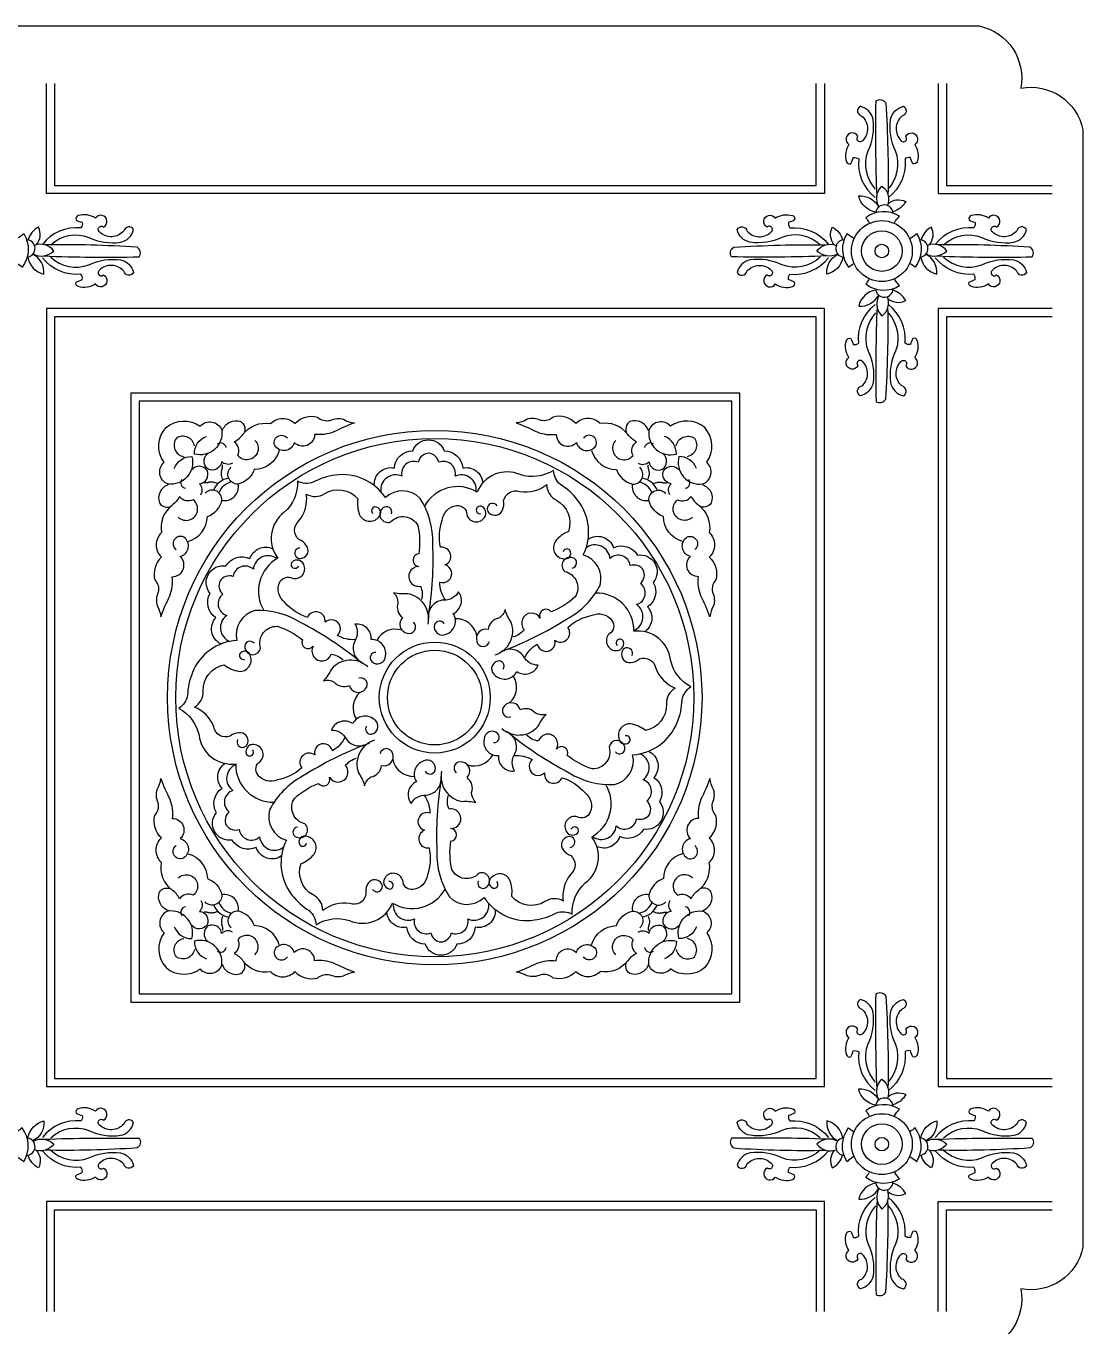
# Model space of a CAD drawing. Extents: x -66030 to 95157, y -13132 to 45879.
# Drawn here: x -16377 to -14814, y 2422 to 4344 of the extents above; entities that cross this region are included whole.
import ezdxf

# ---------------------------------------------------------------- set-up
doc = ezdxf.new("R2010")
doc.units = 0
doc.header["$LTSCALE"] = 100
doc.header["$MEASUREMENT"] = 0
doc.layers.add('3', color=11, linetype='CONTINUOUS')
doc.layers.add('7', color=105, linetype='CONTINUOUS')

msp = doc.modelspace()

# ---------------------------------------------------------------- linework, layer by layer
at = {"layer": '3'}
msp.add_lwpolyline([(-16757.4, 4190.3, -0.410539), (-16665.3, 4251.7, -0.410539), (-16603.9, 4343.8), (-14967.7, 4343.8, -0.410539), (-14906.4, 4251.7, -0.410539), (-14814.3, 4190.3), (-14814.3, 2538.7, -0.410539), (-14906.4, 2477.3, -0.410539), (-14967.7, 2385.2), (-16603.9, 2385.2, -0.410539), (-16665.3, 2477.3, -0.410539), (-16757.4, 2538.7)], format="xyb", close=True, dxfattribs=at)
for points in [[(-16334.6, 4258.8), (-16334.6, 4108.1), (-15208.6, 4108.1), (-15208.6, 4258.8)], [(-15016.3, 4258.8), (-15016.3, 4108.1), (-14859.9, 4108.1)], [(-14859.9, 3914.1), (-15016.3, 3914.1), (-15016.3, 2788.1), (-14859.9, 2788.1)], [(-16086.1, 3674), (-16086.9, 3676), (-16087.4, 3677.8), (-16087.7, 3679.4), (-16087.9, 3680.9), (-16088, 3682.1), (-16088, 3683.2), (-16087.9, 3684.2), (-16087.8, 3685), (-16087.7, 3685.8), (-16087.6, 3686.5), (-16087.4, 3687.1), (-16087.2, 3687.7), (-16087.1, 3688.2), (-16086.9, 3688.7), (-16086.7, 3689.2), (-16086.6, 3689.8), (-16086.4, 3690.4), (-16086.3, 3691), (-16086.2, 3691.6), (-16086.2, 3692.3), (-16086.1, 3693), (-16086.2, 3693.7), (-16086.3, 3694.4), (-16086.5, 3695.2)], [(-15457.1, 3674), (-15456.4, 3676), (-15455.9, 3677.8), (-15455.5, 3679.4), (-15455.3, 3680.9), (-15455.3, 3682.1), (-15455.3, 3683.2), (-15455.3, 3684.2), (-15455.5, 3685), (-15455.6, 3685.8), (-15455.7, 3686.5), (-15455.9, 3687.1), (-15456.1, 3687.7), (-15456.2, 3688.2), (-15456.4, 3688.7), (-15456.5, 3689.2), (-15456.7, 3689.8), (-15456.8, 3690.4), (-15457, 3691), (-15457.1, 3691.6), (-15457.1, 3692.3), (-15457.1, 3693), (-15457.1, 3693.7), (-15457, 3694.4), (-15456.7, 3695.2)], [(-16093.4, 3667.2), (-16095.4, 3668), (-16097.2, 3668.6), (-16098.8, 3669.1), (-16100.2, 3669.4), (-16101.4, 3669.5), (-16102.5, 3669.6), (-16103.5, 3669.6), (-16104.3, 3669.5), (-16105.1, 3669.4), (-16105.8, 3669.3), (-16106.4, 3669.2), (-16107, 3669.1), (-16107.5, 3668.9), (-16108.1, 3668.8), (-16108.6, 3668.7), (-16109.2, 3668.5), (-16109.8, 3668.4), (-16110.4, 3668.3), (-16111, 3668.3), (-16111.7, 3668.3), (-16112.4, 3668.3), (-16113.1, 3668.4), (-16113.8, 3668.6), (-16114.5, 3668.8)], [(-15449.8, 3667.2), (-15447.9, 3668), (-15446.1, 3668.6), (-15444.5, 3669.1), (-15443.1, 3669.4), (-15441.9, 3669.5), (-15440.8, 3669.6), (-15439.8, 3669.6), (-15439, 3669.5), (-15438.2, 3669.4), (-15437.5, 3669.3), (-15436.9, 3669.2), (-15436.3, 3669.1), (-15435.8, 3668.9), (-15435.2, 3668.8), (-15434.7, 3668.7), (-15434.1, 3668.5), (-15433.5, 3668.4), (-15432.9, 3668.3), (-15432.3, 3668.3), (-15431.6, 3668.3), (-15430.9, 3668.3), (-15430.2, 3668.4), (-15429.5, 3668.6), (-15428.7, 3668.8)], [(-16093.4, 3035.1), (-16095.4, 3034.3), (-16097.2, 3033.6), (-16098.8, 3033.2), (-16100.2, 3032.9), (-16101.4, 3032.8), (-16102.5, 3032.7), (-16103.5, 3032.7), (-16104.3, 3032.8), (-16105.1, 3032.9), (-16105.8, 3033), (-16106.4, 3033.1), (-16107, 3033.2), (-16107.5, 3033.3), (-16108.1, 3033.5), (-16108.6, 3033.6), (-16109.2, 3033.7), (-16109.8, 3033.8), (-16110.4, 3033.9), (-16111, 3034), (-16111.7, 3034), (-16112.4, 3034), (-16113.1, 3033.9), (-16113.8, 3033.7), (-16114.5, 3033.5)], [(-16086.1, 3028.2), (-16086.9, 3026.2), (-16087.4, 3024.4), (-16087.7, 3022.8), (-16087.9, 3021.4), (-16088, 3020.2), (-16088, 3019.1), (-16087.9, 3018.1), (-16087.8, 3017.2), (-16087.7, 3016.5), (-16087.6, 3015.8), (-16087.4, 3015.2), (-16087.2, 3014.6), (-16087.1, 3014.1), (-16086.9, 3013.6), (-16086.7, 3013), (-16086.6, 3012.5), (-16086.4, 3011.9), (-16086.3, 3011.3), (-16086.2, 3010.6), (-16086.2, 3010), (-16086.1, 3009.3), (-16086.2, 3008.6), (-16086.3, 3007.8), (-16086.5, 3007.1)], [(-15457.1, 3028.2), (-15456.4, 3026.2), (-15455.9, 3024.4), (-15455.5, 3022.8), (-15455.3, 3021.4), (-15455.3, 3020.2), (-15455.3, 3019.1), (-15455.3, 3018.1), (-15455.5, 3017.2), (-15455.6, 3016.5), (-15455.7, 3015.8), (-15455.9, 3015.2), (-15456.1, 3014.6), (-15456.2, 3014.1), (-15456.4, 3013.6), (-15456.5, 3013), (-15456.7, 3012.5), (-15456.8, 3011.9), (-15457, 3011.3), (-15457.1, 3010.6), (-15457.1, 3010), (-15457.1, 3009.3), (-15457.1, 3008.6), (-15457, 3007.8), (-15456.7, 3007.1)], [(-15449.8, 3035.1), (-15447.9, 3034.3), (-15446.1, 3033.6), (-15444.5, 3033.2), (-15443.1, 3032.9), (-15441.9, 3032.8), (-15440.8, 3032.7), (-15439.8, 3032.7), (-15439, 3032.8), (-15438.2, 3032.9), (-15437.5, 3033), (-15436.9, 3033.1), (-15436.3, 3033.2), (-15435.8, 3033.3), (-15435.2, 3033.5), (-15434.7, 3033.6), (-15434.1, 3033.7), (-15433.5, 3033.8), (-15432.9, 3033.9), (-15432.3, 3034), (-15431.6, 3034), (-15430.9, 3034), (-15430.2, 3033.9), (-15429.5, 3033.7), (-15428.7, 3033.5)], [(-16334.6, 2443.5), (-16334.6, 2594.1), (-15208.6, 2594.1), (-15208.6, 2443.5)], [(-15016.3, 2443.5), (-15016.3, 2594.1), (-14859.9, 2594.1)]]:
    msp.add_lwpolyline(points, dxfattribs=at)
for points in [[(-15118.8, 4092.5, -0.014595), (-15120.2, 4233.2, -0.450821), (-15105.9, 4230, -0.02096), (-15102.6, 4094.3)], [(-15120.8, 4102.5, -0.289784), (-15131.8, 4159.1, 0.147598), (-15124.6, 4205.7, 0.292099), (-15143.5, 4225.1, 0.694853), (-15141.3, 4210.6, -0.428907), (-15139.8, 4174.6, -1.064205), (-15147, 4180.7, 1.304563), (-15160.3, 4168.5, 0.228544), (-15164.1, 4143.2, 0.414038), (-15157.6, 4140.1, 0.04186), (-15153.8, 4149.2, -0.195787), (-15145.9, 4147.3, 0.256765), (-15121.5, 4090.2)], [(-15102.5, 4102.5, 0.289784), (-15091.5, 4159.1, -0.147598), (-15098.7, 4205.7, -0.292099), (-15079.8, 4225.1, -0.694853), (-15082, 4210.6, 0.428907), (-15083.5, 4174.6, 1.064205), (-15076.3, 4180.7, -1.304563), (-15063, 4168.5, -0.228544), (-15059.2, 4143.2, -0.414038), (-15065.7, 4140.1, -0.04186), (-15069.5, 4149.2, 0.195787), (-15077.4, 4147.3, -0.256765), (-15101.8, 4090.2)], [(-15116, 4076.4, -0.326914), (-15111.6, 4107.2, -0.342131), (-15103.4, 4078.5, -0.342131)], [(-15120.6, 4068.7, -0.303649), (-15145.9, 4092.6, -0.297731), (-15116.3, 4076.2, -0.297731)], [(-15102.4, 4081.5, -0.295665), (-15076.4, 4084.4, -0.204274), (-15095.3, 4069.1, -0.204274)], [(-16340.3, 4020.3, -0.289784), (-16283.7, 4031.3, 0.147598), (-16237.1, 4024.1, 0.292099), (-16217.7, 4042.9, 0.694853), (-16232.2, 4040.8, -0.428907), (-16268.2, 4039.3, -1.064205), (-16262.1, 4046.5, 1.304563), (-16274.2, 4059.8, 0.228544), (-16299.6, 4063.5, 0.414038), (-16302.7, 4057.1, 0.04186), (-16293.6, 4053.3, -0.195787), (-16295.5, 4045.4, 0.256765), (-16352.6, 4021)], [(-15203, 4020.3, 0.289784), (-15259.6, 4031.3, -0.147598), (-15306.2, 4024.1, -0.292099), (-15325.6, 4042.9, -0.694853), (-15311.1, 4040.8, 0.428907), (-15275.1, 4039.3, 1.064205), (-15281.2, 4046.5, -1.304563), (-15269.1, 4059.8, -0.228544), (-15243.7, 4063.5, -0.414038), (-15240.6, 4057.1, -0.04186), (-15249.7, 4053.3, 0.195787), (-15247.8, 4045.4, -0.256765), (-15190.7, 4021)], [(-15092.8, 4053, -0.082529), (-15085.6, 4062.6, 0.31557), (-15135.5, 4060.3, -0.060665), (-15130.5, 4053, -0.060665)], [(-15020.3, 4020.3, -0.289784), (-14963.7, 4031.3, 0.147598), (-14917.1, 4024.1, 0.292099), (-14897.7, 4042.9, 0.694853), (-14912.2, 4040.8, -0.428907), (-14948.2, 4039.3, -1.064205), (-14942.1, 4046.5, 1.304563), (-14954.2, 4059.8, 0.228544), (-14979.6, 4063.5, 0.414038), (-14982.7, 4057.1, 0.04186), (-14973.6, 4053.3, -0.195787), (-14975.5, 4045.4, 0.256765), (-15032.6, 4021)], [(-16389.8, 4030, 0.082529), (-16380.2, 4037.2, -0.31557), (-16382.5, 3987.3, 0.060665), (-16389.8, 3992.3, 0.060665)], [(-16361.2, 4020.4, 0.295665), (-16358.4, 4046.4, 0.204274), (-16373.7, 4027.5, 0.204274)], [(-15182.1, 4020.4, -0.295665), (-15184.9, 4046.4, -0.204274), (-15169.6, 4027.5, -0.204274)], [(-15153.5, 4030, -0.082529), (-15163.1, 4037.2, 0.31557), (-15160.8, 3987.3, -0.060665), (-15153.5, 3992.3, -0.060665)], [(-15069.8, 4030, 0.082529), (-15060.2, 4037.2, -0.31557), (-15062.5, 3987.3, 0.060665), (-15069.8, 3992.3, 0.060665)], [(-15041.2, 4020.4, 0.295665), (-15038.4, 4046.4, 0.204274), (-15053.7, 4027.5, 0.204274)], [(-16366.3, 4006.8, 0.326914), (-16335.6, 4011.1, 0.342131), (-16364.3, 4019.4, 0.342131)], [(-16350.3, 4003.9, 0.014595), (-16209.5, 4002.6, 0.450821), (-16212.7, 4016.8, 0.02096), (-16348.5, 4020.2)], [(-15193, 4003.9, -0.014595), (-15333.8, 4002.6, -0.450821), (-15330.5, 4016.8, -0.02096), (-15194.8, 4020.2)], [(-15177, 4006.8, -0.326914), (-15207.7, 4011.1, -0.342131), (-15179, 4019.4, -0.342131)], [(-15046.3, 4006.8, 0.326914), (-15015.6, 4011.1, 0.342131), (-15044.3, 4019.4, 0.342131)], [(-15030.3, 4003.9, 0.014595), (-14889.5, 4002.6, 0.450821), (-14892.7, 4016.8, 0.02096), (-15028.5, 4020.2)], [(-16374.1, 4002.2, 0.303649), (-16350.2, 3976.9, 0.297731), (-16366.6, 4006.5, 0.297731)], [(-16340.3, 4002, 0.289784), (-16283.7, 3990.9, -0.147598), (-16237.1, 3998.1, -0.292099), (-16217.7, 3979.3, -0.694853), (-16232.2, 3981.5, 0.428907), (-16268.2, 3983, 1.064205), (-16262.1, 3975.8, -1.304563), (-16274.2, 3962.5, -0.228544), (-16299.6, 3958.7, -0.414038), (-16302.7, 3965.2, -0.04186), (-16293.6, 3969, 0.195787), (-16295.5, 3976.9, -0.256765), (-16352.6, 4001.3)], [(-15203, 4002, -0.289784), (-15259.6, 3990.9, 0.147598), (-15306.2, 3998.1, 0.292099), (-15325.6, 3979.3, 0.694853), (-15311.1, 3981.5, -0.428907), (-15275.1, 3983, -1.064205), (-15281.2, 3975.8, 1.304563), (-15269.1, 3962.5, 0.228544), (-15243.7, 3958.7, 0.414038), (-15240.6, 3965.2, 0.04186), (-15249.7, 3969, -0.195787), (-15247.8, 3976.9, 0.256765), (-15190.7, 4001.3)], [(-15169.2, 4002.2, -0.303649), (-15193.1, 3976.9, -0.297731), (-15176.7, 4006.5, -0.297731)], [(-15054.1, 4002.2, 0.303649), (-15030.2, 3976.9, 0.297731), (-15046.6, 4006.5, 0.297731)], [(-15020.3, 4002, 0.289784), (-14963.7, 3990.9, -0.147598), (-14917.1, 3998.1, -0.292099), (-14897.7, 3979.3, -0.694853), (-14912.2, 3981.5, 0.428907), (-14948.2, 3983, 1.064205), (-14942.1, 3975.8, -1.304563), (-14954.2, 3962.5, -0.228544), (-14979.6, 3958.7, -0.414038), (-14982.7, 3965.2, -0.04186), (-14973.6, 3969, 0.195787), (-14975.5, 3976.9, -0.256765), (-15032.6, 4001.3)], [(-15092.8, 3969.3, 0.082529), (-15085.6, 3959.7, -0.31557), (-15135.5, 3962, 0.060665), (-15130.5, 3969.3, 0.060665)], [(-15120.6, 3953.5, 0.303649), (-15145.9, 3929.7, 0.297731), (-15116.3, 3946.1, 0.297731)], [(-15116, 3945.8, 0.326914), (-15111.6, 3915.1, 0.342131), (-15103.4, 3943.8, 0.342131)], [(-15102.4, 3940.7, 0.295665), (-15076.4, 3937.9, 0.204274), (-15095.3, 3953.2, 0.204274)], [(-15120.8, 3919.8, 0.289784), (-15131.8, 3863.2, -0.147598), (-15124.6, 3816.6, -0.292099), (-15143.5, 3797.2, -0.694853), (-15141.3, 3811.7, 0.428907), (-15139.8, 3847.7, 1.064205), (-15147, 3841.6, -1.304563), (-15160.3, 3853.7, -0.228544), (-15164.1, 3879.1, -0.414038), (-15157.6, 3882.1, -0.04186), (-15153.8, 3873, 0.195787), (-15145.9, 3874.9, -0.256765), (-15121.5, 3932.1)], [(-15118.8, 3929.7, 0.014595), (-15120.2, 3789, 0.450821), (-15105.9, 3792.2, 0.02096), (-15102.6, 3928)], [(-15102.5, 3919.8, -0.289784), (-15091.5, 3863.2, 0.147598), (-15098.7, 3816.6, 0.292099), (-15079.8, 3797.2, 0.694853), (-15082, 3811.7, -0.428907), (-15083.5, 3847.7, -1.064205), (-15076.3, 3841.6, 1.304563), (-15063, 3853.7, 0.228544), (-15059.2, 3879.1, 0.414038), (-15065.7, 3882.1, 0.04186), (-15069.5, 3873, -0.195787), (-15077.4, 3874.9, 0.256765), (-15101.8, 3932.1)], [(-16038.4, 3731.3, -1.055128), (-16063.8, 3709, 0.366246), (-16069, 3729.3, 0.126982), (-16056.1, 3740.2, -0.281378), (-16015.4, 3756, -0.426753), (-15979.2, 3756.1, -0.279848), (-15945.8, 3765.7, 0.248463), (-15927.3, 3760.9, -0.174704), (-15907.3, 3762.5, 0.128908), (-15891.2, 3757.1, 0.027185), (-15921.9, 3743.7, -0.12406), (-15950.3, 3740.2, -0.684481), (-15980.2, 3728.2, -0.643109), (-16008.7, 3723, -0.920448), (-15990.4, 3734.5)], [(-15504.9, 3731.3, 1.055128), (-15479.5, 3709, -0.366246), (-15474.3, 3729.3, -0.126982), (-15487.2, 3740.2, 0.281378), (-15527.9, 3756, 0.426753), (-15564.1, 3756.1, 0.279848), (-15597.5, 3765.7, -0.248463), (-15615.9, 3760.9, 0.174704), (-15636, 3762.5, -0.128908), (-15652, 3757.1, -0.027185), (-15621.4, 3743.7, 0.12406), (-15593, 3740.2, 0.684481), (-15563.1, 3728.2, 0.643109), (-15534.6, 3723, 0.920448), (-15552.9, 3734.5)], [(-16157.7, 3689.7, -0.319048), (-16131.6, 3707.4, -0.541193), (-16167.2, 3666.9, -0.561508), (-16172.7, 3698.9, -0.355693), (-16169.8, 3750.3, -0.343874), (-16119.4, 3752.2, -0.561508), (-16087.4, 3746.7, -0.541193), (-16127.9, 3711.1, -0.319048), (-16110.2, 3737.2)], [(-16086.4, 3745.8, -0.427892), (-16059.3, 3759, -0.407523), (-16054.9, 3741.3, -0.407523)], [(-15456.9, 3745.8, 0.427892), (-15484, 3759, 0.407523), (-15488.4, 3741.3, 0.407523)], [(-15385.6, 3689.7, 0.319048), (-15411.6, 3707.4, 0.541193), (-15376.1, 3666.9, 0.561508), (-15370.5, 3698.9, 0.355693), (-15373.5, 3750.3, 0.343874), (-15423.9, 3752.2, 0.561508), (-15455.9, 3746.7, 0.541193), (-15415.4, 3711.1, 0.319048), (-15433, 3737.2)], [(-16127.7, 3723.2, 0.539681), (-16154.5, 3734.4, 0.553633), (-16143.7, 3707.2)], [(-15861.8, 3664.4, -0.50469), (-15832.2, 3690.5, -0.393765), (-15805.1, 3715.8, -0.697164), (-15758.4, 3715.8, -0.393765), (-15731.2, 3690.5, -0.453774), (-15701.7, 3668.5, -0.453774)], [(-15415.6, 3723.2, -0.539681), (-15388.7, 3734.4, -0.553633), (-15399.6, 3707.2)], [(-16071.5, 3697.6, -0.338558), (-16087.7, 3699.8, -0.519359), (-16107.4, 3688.7, -0.493768), (-16108.5, 3711.2)], [(-16002.5, 3716.5, -0.333818), (-16039.3, 3688.2, -0.253565), (-16063.1, 3666.7, -0.703455), (-16073.7, 3691.5)], [(-15711.3, 3655.6, 0.5897), (-15742.3, 3678.2, 0.607654), (-15766.6, 3698.9, 0.331384), (-15781.7, 3712.4, 0.331384), (-15796.9, 3698.9, 0.607654), (-15821.1, 3678.2, 0.593278), (-15852.2, 3655.4)], [(-15540.8, 3716.5, 0.333818), (-15504, 3688.2, 0.253565), (-15480.2, 3666.7, 0.703455), (-15469.5, 3691.5)], [(-15471.7, 3697.6, 0.338558), (-15455.6, 3699.8, 0.519359), (-15435.9, 3688.7, 0.493768), (-15434.8, 3711.2)], [(-16118.1, 3651, 0.338558), (-16120.3, 3667.2, 0.519359), (-16109.2, 3686.9, 0.493768), (-16131.7, 3687.9)], [(-15425.2, 3651, -0.338558), (-15423, 3667.2, -0.519359), (-15434.1, 3686.9, -0.493768), (-15411.6, 3687.9)], [(-15781.9, 3472, 0.050425), (-15775.4, 3578.6, 0.150182), (-15794, 3645.6, 0.412961), (-15845.5, 3646.7, 0.290021), (-15919.7, 3679.9, 0.091919), (-15952.4, 3669.4, -0.207853), (-15975.6, 3671, -0.22607), (-15995, 3625.1, 0.41713), (-16004.4, 3557, 0.427353), (-16025.1, 3479.6, 0.414388)], [(-15672.5, 3419.8, 0.050425), (-15577, 3467.4, 0.150182), (-15528.2, 3517, 0.412961), (-15553, 3562.1, 0.290021), (-15561.4, 3643, 0.091919), (-15586.8, 3666, -0.207853), (-15597, 3687, -0.22607), (-15646.5, 3680.8, 0.41713), (-15710.1, 3654.9, 0.427353), (-15787.5, 3634.2, 0.414388)], [(-16166.3, 3665.9, 0.427892), (-16179.5, 3638.8, 0.407523), (-16161.8, 3634.4, 0.407523)], [(-16137, 3582, 0.333818), (-16108.7, 3618.8, 0.253565), (-16087.2, 3642.6, 0.703455), (-16112.1, 3653.2)], [(-15971.9, 3572.6, 1.145696), (-15968.9, 3557, 0.549065), (-15962.4, 3576.1, 0.174723), (-15973.4, 3584.6, -0.465415), (-15973.4, 3612.3, 0.213493), (-15962.4, 3651.9, 0.292312), (-15935.2, 3652.7, -0.368548), (-15886.3, 3645, 0.127032), (-15883.6, 3621.1, 0.537411), (-15855.9, 3617.4, 0.727291), (-15861.3, 3633, 0.56288), (-15864.3, 3623.1)], [(-15680.4, 3634.6, 1.145696), (-15692.4, 3624.2, 0.549065), (-15672.6, 3628.1, 0.174723), (-15670.7, 3641.9, -0.465415), (-15646.8, 3655.7, 0.213493), (-15606.9, 3666, 0.292312), (-15592.7, 3642.9, -0.368548), (-15574.9, 3596.6, 0.127032), (-15594.3, 3582.3, 0.537411), (-15583.6, 3556.5, 0.727291), (-15572.7, 3569, 0.56288), (-15582.9, 3566.6)], [(-15406.2, 3582, -0.333818), (-15434.6, 3618.8, -0.253565), (-15456, 3642.6, -0.703455), (-15431.2, 3653.2)], [(-15377, 3665.9, -0.427892), (-15363.8, 3638.8, -0.407523), (-15381.5, 3634.4, -0.407523)], [(-16151.9, 3617.9, 1.055128), (-16129.5, 3643.3, -0.366246), (-16149.8, 3648.5, -0.126982), (-16160.7, 3635.6, 0.281378), (-16176.5, 3594.9, 0.426753), (-16176.6, 3558.7, 0.279848), (-16186.2, 3525.3, -0.248463), (-16181.4, 3506.8, 0.174704), (-16183, 3486.8, -0.128908), (-16177.6, 3470.7, -0.027185), (-16164.2, 3501.4, 0.12406), (-16160.7, 3529.8, 0.684481), (-16148.7, 3559.7, 0.643109), (-16143.5, 3588.2, 0.920448), (-16155, 3569.9)], [(-15836.6, 3622.7, 0.809328), (-15849.3, 3631, 0.847675), (-15837.9, 3610.7, -0.518453), (-15797.6, 3605.4, -0.09393), (-15796.3, 3563.5, 0.895973), (-15796.3, 3544.8, 1.10673), (-15793.6, 3515.8, -0.185), (-15792.3, 3496.1)], [(-15756.6, 3495.2, -0.157549), (-15765, 3521.7, 1.022528), (-15757.2, 3547.2, 0.874411), (-15764, 3573.3, -0.139277), (-15761.5, 3613.3, -0.348877), (-15740.5, 3634.9, -0.448371), (-15725.1, 3621.5, 0.645859), (-15699, 3617.3, 0.5274), (-15704.5, 3634, 1.198349), (-15704.5, 3623)], [(-15391.4, 3617.9, -1.055128), (-15413.7, 3643.3, 0.366246), (-15393.5, 3648.5, 0.126982), (-15382.6, 3635.6, -0.281378), (-15366.8, 3594.9, -0.426753), (-15366.7, 3558.7, -0.279848), (-15357.1, 3525.3, 0.248463), (-15361.8, 3506.8, -0.174704), (-15360.3, 3486.8, 0.128908), (-15365.7, 3470.7, 0.027185), (-15379.1, 3501.4, -0.12406), (-15382.6, 3529.8, -0.684481), (-15394.6, 3559.7, -0.643109), (-15399.8, 3588.2, -0.920448), (-15388.3, 3569.9)], [(-15478.2, 3450.4, 0.5897), (-15474.1, 3488.6, 0.607654), (-15468.3, 3519.9, 0.331384), (-15464.3, 3539.8, 0.331384), (-15483.5, 3546.2, 0.607654), (-15513.5, 3556.8, 0.593278), (-15548.8, 3572.3)], [(-15545.8, 3585.1, -0.50469), (-15508.5, 3572.6, -0.393765), (-15473, 3561.7, -0.697164), (-15449.6, 3521.3, -0.393765), (-15458, 3485.1, -0.453774), (-15462.2, 3448.5, -0.453774)], [(-16088.5, 3430.4, -0.50469), (-16096.2, 3469.1, -0.393765), (-16104.6, 3505.2, -0.697164), (-16081.2, 3545.7, -0.393765), (-16045.8, 3556.5, -0.453774), (-16011.9, 3571.1, -0.453774)], [(-16005.6, 3556.4, 0.5897), (-16040.7, 3540.8, 0.607654), (-16070.7, 3530.2, 0.331384), (-16089.9, 3523.7, 0.331384), (-16085.9, 3503.9, 0.607654), (-16080.1, 3472.5, 0.593278), (-16075.8, 3434.2)], [(-15569.3, 3542.5, 0.809328), (-15568.5, 3557.6, 0.847675), (-15580.4, 3537.6, -0.518453), (-15564.9, 3500.1, -0.09393), (-15600.5, 3477.9, 0.895973), (-15616.7, 3468.6, 1.10673), (-15640.4, 3451.8, -0.185), (-15656.8, 3440.8)], [(-15889.3, 3436.9, -0.157549), (-15916.5, 3442.9, 1.022528), (-15934.6, 3462.4, 0.874411), (-15960.7, 3469.6, -0.139277), (-15994, 3491.7, -0.348877), (-16002.2, 3520.7, -0.448371), (-15983, 3527.4, 0.645859), (-15966.3, 3547.9, 0.5274), (-15983.5, 3551.5, 1.198349), (-15973.9, 3545.9)], [(-15782.5, 3459.7, 0.425648), (-15812.5, 3504.6, -0.091412), (-15833.3, 3506.2, -0.201188), (-15827, 3491.5, 0.323782), (-15820.1, 3469.4, 0.599232), (-15813.3, 3446.3, 0.786132), (-15803.8, 3462.6)], [(-15758.4, 3459.7, 0.688624), (-15772.8, 3458.7, 0.669299), (-15755.5, 3445, 0.48264), (-15745.2, 3475.5, 0.485462), (-15737.6, 3507.5, -0.287521), (-15759.7, 3495.2, 0.436205), (-15781.7, 3467.8)], [(-15663, 3298.8, 0.050425), (-15574, 3240, 0.150182), (-15506.7, 3222.5, 0.412961), (-15480, 3266.6, 0.290021), (-15414.2, 3314.2, 0.091919), (-15406.9, 3347.8, -0.207853), (-15393.9, 3367.1, -0.22607), (-15424, 3406.9, 0.41713), (-15478.2, 3449.1, 0.427353), (-15534.9, 3505.7, 0.414388)], [(-15881.9, 3403.4, 0.050425), (-15971, 3462.3, 0.150182), (-16038.2, 3479.8, 0.412961), (-16064.9, 3435.7, 0.290021), (-16130.8, 3388, 0.091919), (-16138, 3354.5, -0.207853), (-16151.1, 3335.2, -0.22607), (-16121, 3295.4, 0.41713), (-16066.8, 3253.2, 0.427353), (-16010.1, 3196.6, 0.414388)], [(-15683.5, 3414.1, 0.425648), (-15659.5, 3462.6, -0.091412), (-15668.6, 3481.3, -0.201188), (-15678.1, 3468.5, 0.323782), (-15693.8, 3451.6, 0.599232), (-15710.4, 3434.1, 0.786132), (-15691.6, 3434)], [(-15859.5, 3417.7, 0.688624), (-15865.8, 3404.6, 0.669299), (-15845.3, 3412.8, 0.48264), (-15866.5, 3436.9, 0.485462), (-15890.5, 3459.5, -0.287521), (-15890.8, 3434.3, 0.436205), (-15878.1, 3401.5)], [(-15639.8, 3409.4, -0.157549), (-15621, 3430, 1.022528), (-15595.1, 3435.9, 0.874411), (-15575.8, 3454.9, -0.139277), (-15540, 3472.7, -0.348877), (-15510.8, 3465.3, -0.448371), (-15514.6, 3445.3, 0.645859), (-15505.2, 3420.6, 0.5274), (-15493.5, 3433.7, 1.198349), (-15503, 3428.2)], [(-16039.7, 3431.4, 0.809328), (-16053.3, 3424.6, 0.847675), (-16030, 3424.2, -0.518453), (-16005.3, 3456.5, -0.09393), (-15968.3, 3436.7, 0.895973), (-15952.1, 3427.3, 1.10673), (-15925.7, 3415.2, -0.185), (-15908, 3406.5)], [(-15671.4, 3393.2, 0.688624), (-15679.5, 3405.2, 0.669299), (-15682.7, 3383.3, 0.48264), (-15651.2, 3389.7, 0.485462), (-15619.6, 3399.1, -0.287521), (-15641.3, 3412.1, 0.436205), (-15676.1, 3417.4)], [(-15481, 3413.1, 1.145696), (-15496, 3418.3, 0.549065), (-15482.7, 3403.1, 0.174723), (-15469.8, 3408.4, -0.465415), (-15445.9, 3394.6, 0.213493), (-15417, 3365.2, 0.292312), (-15430, 3341.3, -0.368548), (-15461.1, 3302.7, 0.127032), (-15483.2, 3312.4, 0.537411), (-15500.2, 3290.3, 0.727291), (-15483.9, 3287.1, 0.56288), (-15491.1, 3294.7)], [(-16064, 3289.1, 1.145696), (-16049, 3284, 0.549065), (-16062.2, 3299.2, 0.174723), (-16075.2, 3293.9, -0.465415), (-16099.1, 3307.7, 0.213493), (-16127.9, 3337.1, 0.292312), (-16115, 3361, -0.368548), (-16083.9, 3399.5, 0.127032), (-16061.8, 3389.9, 0.537411), (-16044.8, 3412, 0.727291), (-16061, 3415.2, 0.56288), (-16053.9, 3407.6)], [(-15871.6, 3396.7, 0.425648), (-15925.4, 3393.2, -0.091412), (-15937.2, 3376, -0.201188), (-15921.3, 3374.1, 0.323782), (-15898.8, 3369, 0.599232), (-15875.3, 3363.4, 0.786132), (-15884.7, 3379.7)], [(-15673.4, 3305.6, 0.425648), (-15619.5, 3309, -0.091412), (-15607.8, 3326.2, -0.201188), (-15623.7, 3328.1, 0.323782), (-15646.2, 3333.2, 0.599232), (-15669.6, 3338.9, 0.786132), (-15660.3, 3322.5)], [(-15873.6, 3309.1, 0.688624), (-15865.4, 3297.1, 0.669299), (-15862.3, 3318.9, 0.48264), (-15893.8, 3312.6, 0.485462), (-15925.4, 3303.1, -0.287521), (-15903.6, 3290.2, 0.436205), (-15868.9, 3284.9)], [(-15905.2, 3292.8, -0.157549), (-15923.9, 3272.3, 1.022528), (-15949.9, 3266.3, 0.874411), (-15969.1, 3247.4, -0.139277), (-16005, 3229.5, -0.348877), (-16034.2, 3236.9, -0.448371), (-16030.3, 3257, 0.645859), (-16039.8, 3281.7, 0.5274), (-16051.5, 3268.6, 1.198349), (-16041.9, 3274.1)], [(-15861.5, 3288.1, 0.425648), (-15885.4, 3239.7, -0.091412), (-15876.4, 3220.9, -0.201188), (-15866.8, 3233.8, 0.323782), (-15851.1, 3250.7, 0.599232), (-15834.5, 3268.2, 0.786132), (-15853.4, 3268.2)], [(-15685.5, 3284.6, 0.688624), (-15679.2, 3297.7, 0.669299), (-15699.7, 3289.5, 0.48264), (-15678.4, 3265.3, 0.485462), (-15654.5, 3242.7, -0.287521), (-15654.1, 3268, 0.436205), (-15666.9, 3300.8)], [(-15505.2, 3270.9, 0.809328), (-15491.7, 3277.7, 0.847675), (-15514.9, 3278, -0.518453), (-15539.7, 3245.8, -0.09393), (-15576.7, 3265.6, 0.895973), (-15592.8, 3274.9, 1.10673), (-15619.3, 3287.1, -0.185), (-15637, 3295.8)], [(-15872.5, 3282.5, 0.050425), (-15968, 3234.8, 0.150182), (-16016.7, 3185.3, 0.412961), (-15991.9, 3140.2, 0.290021), (-15983.6, 3059.3, 0.091919), (-15958.2, 3036.2, -0.207853), (-15948, 3015.3, -0.22607), (-15898.5, 3021.4, 0.41713), (-15834.8, 3047.3, 0.427353), (-15757.4, 3068.1, 0.414388)], [(-15539.4, 3145.9, 0.5897), (-15504.3, 3161.5, 0.607654), (-15474.2, 3172.1, 0.331384), (-15455, 3178.5, 0.331384), (-15459, 3198.4, 0.607654), (-15464.9, 3229.7, 0.593278), (-15469.1, 3268)], [(-15456.5, 3271.9, -0.50469), (-15448.7, 3233.2, -0.393765), (-15440.4, 3197.1, -0.697164), (-15463.7, 3156.6, -0.393765), (-15499.2, 3145.7, -0.453774), (-15533.1, 3131.1, -0.453774)], [(-15999.1, 3117.1, -0.50469), (-16036.5, 3129.7, -0.393765), (-16072, 3140.6, -0.697164), (-16095.3, 3181, -0.393765), (-16087, 3217.2, -0.453774), (-16082.7, 3253.8, -0.453774)], [(-16066.8, 3251.9, 0.5897), (-16070.8, 3213.7, 0.607654), (-16076.7, 3182.4, 0.331384), (-16080.7, 3162.5, 0.331384), (-16061.5, 3156.1, 0.607654), (-16031.4, 3145.4, 0.593278), (-15996.1, 3130)], [(-15975.6, 3159.8, 0.809328), (-15976.5, 3144.7, 0.847675), (-15964.6, 3164.6, -0.518453), (-15980.1, 3202.2, -0.09393), (-15944.4, 3224.3, 0.895973), (-15928.3, 3233.7, 1.10673), (-15904.5, 3250.5, -0.185), (-15888.1, 3261.5)], [(-15786.6, 3242.5, 0.688624), (-15772.1, 3243.6, 0.669299), (-15789.5, 3257.3, 0.48264), (-15799.7, 3226.8, 0.485462), (-15807.4, 3194.7, -0.287521), (-15785.3, 3207.1, 0.436205), (-15763.3, 3234.5)], [(-15762.4, 3242.5, 0.425648), (-15732.5, 3197.6, -0.091412), (-15711.7, 3196, -0.201188), (-15718, 3210.8, 0.323782), (-15724.8, 3232.8, 0.599232), (-15731.7, 3255.9, 0.786132), (-15741.1, 3239.7)], [(-15655.6, 3265.3, -0.157549), (-15628.5, 3259.4, 1.022528), (-15610.3, 3239.9, 0.874411), (-15584.3, 3232.7, -0.139277), (-15550.9, 3210.6, -0.348877), (-15542.7, 3181.6, -0.448371), (-15562, 3174.9, 0.645859), (-15578.7, 3154.4, 0.5274), (-15561.5, 3150.8, 1.198349), (-15571, 3156.3)], [(-16151.9, 3084.4, -1.055128), (-16129.5, 3059, 0.366246), (-16149.8, 3053.8, 0.126982), (-16160.7, 3066.7, -0.281378), (-16176.5, 3107.4, -0.426753), (-16176.6, 3143.6, -0.279848), (-16186.2, 3177, 0.248463), (-16181.4, 3195.4, -0.174704), (-16183, 3215.5, 0.128908), (-16177.6, 3231.5, 0.027185), (-16164.2, 3200.9, -0.12406), (-16160.7, 3172.4, -0.684481), (-16148.7, 3142.6, -0.643109), (-16143.5, 3114.1, -0.920448), (-16155, 3132.3)], [(-15763, 3230.2, 0.050425), (-15769.5, 3123.7, 0.150182), (-15751, 3056.7, 0.412961), (-15699.5, 3055.6, 0.290021), (-15625.3, 3022.4, 0.091919), (-15592.6, 3032.9, -0.207853), (-15569.3, 3031.2, -0.22607), (-15550, 3077.2, 0.41713), (-15540.5, 3145.2, 0.427353), (-15519.9, 3222.7, 0.414388)], [(-15391.4, 3084.4, 1.055128), (-15413.7, 3059, -0.366246), (-15393.5, 3053.8, -0.126982), (-15382.6, 3066.7, 0.281378), (-15366.8, 3107.4, 0.426753), (-15366.7, 3143.6, 0.279848), (-15357.1, 3177, -0.248463), (-15361.8, 3195.4, 0.174704), (-15360.3, 3215.5, -0.128908), (-15365.7, 3231.5, -0.027185), (-15379.1, 3200.9, 0.12406), (-15382.6, 3172.4, 0.684481), (-15394.6, 3142.6, 0.643109), (-15399.8, 3114.1, 0.920448), (-15388.3, 3132.3)], [(-15788.3, 3207, -0.157549), (-15779.9, 3180.5, 1.022528), (-15787.7, 3155.1, 0.874411), (-15781, 3128.9, -0.139277), (-15783.4, 3089, -0.348877), (-15804.4, 3067.4, -0.448371), (-15819.8, 3080.7, 0.645859), (-15846, 3084.9, 0.5274), (-15840.5, 3068.2, 1.198349), (-15840.5, 3079.3)], [(-15708.3, 3079.6, 0.809328), (-15695.7, 3071.2, 0.847675), (-15707, 3091.5, -0.518453), (-15747.3, 3096.9, -0.09393), (-15748.7, 3138.8, 0.895973), (-15748.7, 3157.5, 1.10673), (-15751.3, 3186.4, -0.185), (-15752.7, 3206.1)], [(-15864.5, 3067.7, 1.145696), (-15852.6, 3078.1, 0.549065), (-15872.4, 3074.2, 0.174723), (-15874.2, 3060.4, -0.465415), (-15898.1, 3046.6, 0.213493), (-15938.1, 3036.3, 0.292312), (-15952.3, 3059.4, -0.368548), (-15970.1, 3105.7, 0.127032), (-15950.7, 3119.9, 0.537411), (-15961.3, 3145.7, 0.727291), (-15972.2, 3133.3, 0.56288), (-15962.1, 3135.7)], [(-15573, 3129.7, 1.145696), (-15576.1, 3145.3, 0.549065), (-15582.6, 3126.2, 0.174723), (-15571.5, 3117.6, -0.465415), (-15571.5, 3090, 0.213493), (-15582.6, 3050.3, 0.292312), (-15609.7, 3049.6, -0.368548), (-15658.7, 3057.2, 0.127032), (-15661.4, 3081.2, 0.537411), (-15689, 3084.9, 0.727291), (-15683.7, 3069.2, 0.56288), (-15680.7, 3079.2)], [(-16137, 3120.3, -0.333818), (-16108.7, 3083.5, -0.253565), (-16087.2, 3059.7, -0.703455), (-16112.1, 3049)], [(-15406.2, 3120.3, 0.333818), (-15434.6, 3083.5, 0.253565), (-15456, 3059.7, 0.703455), (-15431.2, 3049)], [(-16166.3, 3036.4, -0.427892), (-16179.5, 3063.5, -0.407523), (-16161.8, 3067.9, -0.407523)], [(-15377, 3036.4, 0.427892), (-15363.8, 3063.5, 0.407523), (-15381.5, 3067.9, 0.407523)], [(-16118.1, 3051.2, -0.338558), (-16120.3, 3035.1, -0.519359), (-16109.2, 3015.4, -0.493768), (-16131.7, 3014.3)], [(-15683.1, 3037.9, -0.50469), (-15712.7, 3011.8, -0.393765), (-15739.9, 2986.5, -0.697164), (-15786.6, 2986.5, -0.393765), (-15813.7, 3011.8, -0.453774), (-15843.3, 3033.8, -0.453774)], [(-15833.7, 3046.7, 0.5897), (-15802.6, 3024, 0.607654), (-15778.4, 3003.3, 0.331384), (-15763.2, 2989.9, 0.331384), (-15748, 3003.3, 0.607654), (-15723.8, 3024, 0.593278), (-15692.8, 3046.9)], [(-15425.2, 3051.2, 0.338558), (-15423, 3035.1, 0.519359), (-15434.1, 3015.4, 0.493768), (-15411.6, 3014.3)], [(-16157.7, 3012.5, 0.319048), (-16131.6, 2994.9, 0.541193), (-16167.2, 3035.4, 0.561508), (-16172.7, 3003.4, 0.355693), (-16169.8, 2952, 0.343874), (-16119.4, 2950, 0.561508), (-16087.4, 2955.6, 0.541193), (-16127.9, 2991.1, 0.319048), (-16110.2, 2965)], [(-16002.5, 2985.7, 0.333818), (-16039.3, 3014.1, 0.253565), (-16063.1, 3035.5, 0.703455), (-16073.7, 3010.7)], [(-15540.8, 2985.7, -0.333818), (-15504, 3014.1, -0.253565), (-15480.2, 3035.5, -0.703455), (-15469.5, 3010.7)], [(-15385.6, 3012.5, -0.319048), (-15411.6, 2994.9, -0.541193), (-15376.1, 3035.4, -0.561508), (-15370.5, 3003.4, -0.355693), (-15373.5, 2952, -0.343874), (-15423.9, 2950, -0.561508), (-15455.9, 2955.6, -0.541193), (-15415.4, 2991.1, -0.319048), (-15433, 2965)], [(-16071.5, 3004.6, 0.338558), (-16087.7, 3002.5, 0.519359), (-16107.4, 3013.6, 0.493768), (-16108.5, 2991.1)], [(-16038.4, 2970.9, 1.055128), (-16063.8, 2993.2, -0.366246), (-16069, 2972.9, -0.126982), (-16056.1, 2962.1, 0.281378), (-16015.4, 2946.2, 0.426753), (-15979.2, 2946.2, 0.279848), (-15945.8, 2936.6, -0.248463), (-15927.3, 2941.3, 0.174704), (-15907.3, 2939.8, -0.128908), (-15891.2, 2945.2, -0.027185), (-15921.9, 2958.6, 0.12406), (-15950.3, 2962.1, 0.684481), (-15980.2, 2974.1, 0.643109), (-16008.7, 2979.3, 0.920448), (-15990.4, 2967.8)], [(-15504.9, 2970.9, -1.055128), (-15479.5, 2993.2, 0.366246), (-15474.3, 2972.9, 0.126982), (-15487.2, 2962.1, -0.281378), (-15527.9, 2946.2, -0.426753), (-15564.1, 2946.2, -0.279848), (-15597.5, 2936.6, 0.248463), (-15615.9, 2941.3, -0.174704), (-15636, 2939.8, 0.128908), (-15652, 2945.2, 0.027185), (-15621.4, 2958.6, -0.12406), (-15593, 2962.1, -0.684481), (-15563.1, 2974.1, -0.643109), (-15534.6, 2979.3, -0.920448), (-15552.9, 2967.8)], [(-15471.7, 3004.6, -0.338558), (-15455.6, 3002.5, -0.519359), (-15435.9, 3013.6, -0.493768), (-15434.8, 2991.1)], [(-16127.7, 2979, -0.539681), (-16154.5, 2967.8, -0.553633), (-16143.7, 2995.1)], [(-15415.6, 2979, 0.539681), (-15388.7, 2967.8, 0.553633), (-15399.6, 2995.1)], [(-16086.4, 2956.5, 0.427892), (-16059.3, 2943.2, 0.407523), (-16054.9, 2960.9, 0.407523)], [(-15456.9, 2956.5, -0.427892), (-15484, 2943.2, -0.407523), (-15488.4, 2960.9, -0.407523)], [(-15120.8, 2782.5, -0.289784), (-15131.8, 2839.1, 0.147598), (-15124.6, 2885.7, 0.292099), (-15143.5, 2905.1, 0.694853), (-15141.3, 2890.6, -0.428907), (-15139.8, 2854.6, -1.064205), (-15147, 2860.7, 1.304563), (-15160.3, 2848.5, 0.228544), (-15164.1, 2823.2, 0.414038), (-15157.6, 2820.1, 0.04186), (-15153.8, 2829.2, -0.195787), (-15145.9, 2827.3, 0.256765), (-15121.5, 2770.2)], [(-15118.8, 2772.5, -0.014595), (-15120.2, 2913.2, -0.450821), (-15105.9, 2910, -0.02096), (-15102.6, 2774.3)], [(-15102.5, 2782.5, 0.289784), (-15091.5, 2839.1, -0.147598), (-15098.7, 2885.7, -0.292099), (-15079.8, 2905.1, -0.694853), (-15082, 2890.6, 0.428907), (-15083.5, 2854.6, 1.064205), (-15076.3, 2860.7, -1.304563), (-15063, 2848.5, -0.228544), (-15059.2, 2823.2, -0.414038), (-15065.7, 2820.1, -0.04186), (-15069.5, 2829.2, 0.195787), (-15077.4, 2827.3, -0.256765), (-15101.8, 2770.2)], [(-15116, 2756.4, -0.326914), (-15111.6, 2787.2, -0.342131), (-15103.4, 2758.5, -0.342131)], [(-15120.6, 2748.7, -0.303649), (-15145.9, 2772.6, -0.297731), (-15116.3, 2756.2, -0.297731)], [(-15092.8, 2733, -0.082529), (-15085.6, 2742.6, 0.31557), (-15135.5, 2740.3, -0.060665), (-15130.5, 2733, -0.060665)], [(-15102.4, 2761.5, -0.295665), (-15076.4, 2764.4, -0.204274), (-15095.3, 2749.1, -0.204274)], [(-16340.3, 2700.3, -0.289784), (-16283.7, 2711.3, 0.147598), (-16237.1, 2704.1, 0.292099), (-16217.7, 2722.9, 0.694853), (-16232.2, 2720.8, -0.428907), (-16268.2, 2719.3, -1.064205), (-16262.1, 2726.5, 1.304563), (-16274.2, 2739.8, 0.228544), (-16299.6, 2743.5, 0.414038), (-16302.7, 2737.1, 0.04186), (-16293.6, 2733.3, -0.195787), (-16295.5, 2725.4, 0.256765), (-16352.6, 2701)], [(-15203, 2700.3, 0.289784), (-15259.6, 2711.3, -0.147598), (-15306.2, 2704.1, -0.292099), (-15325.6, 2722.9, -0.694853), (-15311.1, 2720.8, 0.428907), (-15275.1, 2719.3, 1.064205), (-15281.2, 2726.5, -1.304563), (-15269.1, 2739.8, -0.228544), (-15243.7, 2743.5, -0.414038), (-15240.6, 2737.1, -0.04186), (-15249.7, 2733.3, 0.195787), (-15247.8, 2725.4, -0.256765), (-15190.7, 2701)], [(-15020.3, 2700.3, -0.289784), (-14963.7, 2711.3, 0.147598), (-14917.1, 2704.1, 0.292099), (-14897.7, 2722.9, 0.694853), (-14912.2, 2720.8, -0.428907), (-14948.2, 2719.3, -1.064205), (-14942.1, 2726.5, 1.304563), (-14954.2, 2739.8, 0.228544), (-14979.6, 2743.5, 0.414038), (-14982.7, 2737.1, 0.04186), (-14973.6, 2733.3, -0.195787), (-14975.5, 2725.4, 0.256765), (-15032.6, 2701)], [(-16389.8, 2672.3, -0.082529), (-16380.2, 2665.1, 0.31557), (-16382.5, 2715, -0.060665), (-16389.8, 2710, -0.060665)], [(-16374.1, 2700, -0.303649), (-16350.2, 2725.3, -0.297731), (-16366.6, 2695.8, -0.297731)], [(-15169.2, 2700, 0.303649), (-15193.1, 2725.3, 0.297731), (-15176.7, 2695.8, 0.297731)], [(-15153.5, 2672.3, 0.082529), (-15163.1, 2665.1, -0.31557), (-15160.8, 2715, 0.060665), (-15153.5, 2710, 0.060665)], [(-15069.8, 2672.3, -0.082529), (-15060.2, 2665.1, 0.31557), (-15062.5, 2715, -0.060665), (-15069.8, 2710, -0.060665)], [(-15054.1, 2700, -0.303649), (-15030.2, 2725.3, -0.297731), (-15046.6, 2695.8, -0.297731)], [(-16366.3, 2695.5, -0.326914), (-16335.6, 2691.1, -0.342131), (-16364.3, 2682.9, -0.342131)], [(-16350.3, 2698.3, -0.014595), (-16209.5, 2699.7, -0.450821), (-16212.7, 2685.4, -0.02096), (-16348.5, 2682.1)], [(-15193, 2698.3, 0.014595), (-15333.8, 2699.7, 0.450821), (-15330.5, 2685.4, 0.02096), (-15194.8, 2682.1)], [(-15177, 2695.5, 0.326914), (-15207.7, 2691.1, 0.342131), (-15179, 2682.9, 0.342131)], [(-15046.3, 2695.5, -0.326914), (-15015.6, 2691.1, -0.342131), (-15044.3, 2682.9, -0.342131)], [(-15030.3, 2698.3, -0.014595), (-14889.5, 2699.7, -0.450821), (-14892.7, 2685.4, -0.02096), (-15028.5, 2682.1)], [(-16361.2, 2681.9, -0.295665), (-16358.4, 2655.9, -0.204274), (-16373.7, 2674.7, -0.204274)], [(-16340.3, 2682, 0.289784), (-16283.7, 2670.9, -0.147598), (-16237.1, 2678.1, -0.292099), (-16217.7, 2659.3, -0.694853), (-16232.2, 2661.5, 0.428907), (-16268.2, 2663, 1.064205), (-16262.1, 2655.8, -1.304563), (-16274.2, 2642.5, -0.228544), (-16299.6, 2638.7, -0.414038), (-16302.7, 2645.2, -0.04186), (-16293.6, 2649, 0.195787), (-16295.5, 2656.9, -0.256765), (-16352.6, 2681.3)], [(-15203, 2682, -0.289784), (-15259.6, 2670.9, 0.147598), (-15306.2, 2678.1, 0.292099), (-15325.6, 2659.3, 0.694853), (-15311.1, 2661.5, -0.428907), (-15275.1, 2663, -1.064205), (-15281.2, 2655.8, 1.304563), (-15269.1, 2642.5, 0.228544), (-15243.7, 2638.7, 0.414038), (-15240.6, 2645.2, 0.04186), (-15249.7, 2649, -0.195787), (-15247.8, 2656.9, 0.256765), (-15190.7, 2681.3)], [(-15182.1, 2681.9, 0.295665), (-15184.9, 2655.9, 0.204274), (-15169.6, 2674.7, 0.204274)], [(-15041.2, 2681.9, -0.295665), (-15038.4, 2655.9, -0.204274), (-15053.7, 2674.7, -0.204274)], [(-15020.3, 2682, 0.289784), (-14963.7, 2670.9, -0.147598), (-14917.1, 2678.1, -0.292099), (-14897.7, 2659.3, -0.694853), (-14912.2, 2661.5, 0.428907), (-14948.2, 2663, 1.064205), (-14942.1, 2655.8, -1.304563), (-14954.2, 2642.5, -0.228544), (-14979.6, 2638.7, -0.414038), (-14982.7, 2645.2, -0.04186), (-14973.6, 2649, 0.195787), (-14975.5, 2656.9, -0.256765), (-15032.6, 2681.3)], [(-15120.6, 2633.5, 0.303649), (-15145.9, 2609.7, 0.297731), (-15116.3, 2626.1, 0.297731)], [(-15092.8, 2649.3, 0.082529), (-15085.6, 2639.7, -0.31557), (-15135.5, 2642, 0.060665), (-15130.5, 2649.3, 0.060665)], [(-15102.4, 2620.7, 0.295665), (-15076.4, 2617.9, 0.204274), (-15095.3, 2633.2, 0.204274)], [(-15116, 2625.8, 0.326914), (-15111.6, 2595.1, 0.342131), (-15103.4, 2623.8, 0.342131)], [(-15120.8, 2599.8, 0.289784), (-15131.8, 2543.2, -0.147598), (-15124.6, 2496.6, -0.292099), (-15143.5, 2477.2, -0.694853), (-15141.3, 2491.7, 0.428907), (-15139.8, 2527.7, 1.064205), (-15147, 2521.6, -1.304563), (-15160.3, 2533.7, -0.228544), (-15164.1, 2559.1, -0.414038), (-15157.6, 2562.1, -0.04186), (-15153.8, 2553, 0.195787), (-15145.9, 2554.9, -0.256765), (-15121.5, 2612.1)], [(-15118.8, 2609.7, 0.014595), (-15120.2, 2469, 0.450821), (-15105.9, 2472.2, 0.02096), (-15102.6, 2608)], [(-15102.5, 2599.8, -0.289784), (-15091.5, 2543.2, 0.147598), (-15098.7, 2496.6, 0.292099), (-15079.8, 2477.2, 0.694853), (-15082, 2491.7, -0.428907), (-15083.5, 2527.7, -1.064205), (-15076.3, 2521.6, 1.304563), (-15063, 2533.7, 0.228544), (-15059.2, 2559.1, 0.414038), (-15065.7, 2562.1, 0.04186), (-15069.5, 2553, -0.195787), (-15077.4, 2554.9, 0.256765), (-15101.8, 2612.1)]]:
    msp.add_lwpolyline(points, format="xyb", dxfattribs=at)
for points in [[(-15208.6, 3914.1), (-16334.6, 3914.1), (-16334.6, 2788.1), (-15208.6, 2788.1)], [(-15321.6, 3801.1), (-16221.6, 3801.1), (-16221.6, 2901.1), (-15321.6, 2901.1)], [(-15333.6, 3789.1), (-16209.6, 3789.1), (-16209.6, 2913.1), (-15333.6, 2913.1)]]:
    msp.add_lwpolyline(points, close=True, dxfattribs=at)
for centre, radius in [((-15111.6, 4011.1), 45), ((-15111.6, 4011.1), 30), ((-15111.6, 4011.1), 10), ((-15772.5, 3351.1), 395), ((-15772.5, 3351.1), 383), ((-15772.5, 3351.1), 82), ((-15772.5, 3351.1), 70), ((-15111.6, 2691.1), 45), ((-15111.6, 2691.1), 30), ((-15111.6, 2691.1), 10)]:
    msp.add_circle(centre, radius, dxfattribs=at)
for centre, radius, start, end in [((-15107.9, 4066.4), 12.9, 2.9642, 169.7693), ((-16376.3, 4014.9), 12.9, 280.2307, 87.0358), ((-15166.9, 4014.9), 12.9, 92.9642, 259.7693), ((-15056.3, 4014.9), 12.9, 280.2307, 87.0358), ((-15107.9, 3955.8), 12.9, 190.2307, 357.0358), ((-16089, 3719.3), 8.18, 9.0701, 128.5683), ((-15454.3, 3719.3), 8.18, 51.4317, 170.9299), ((-16139.8, 3668.5), 8.18, 141.4317, 260.9299), ((-16073.2, 3647.3), 28.3, 97.901, 157.3516), ((-15470.1, 3647.3), 28.3, 22.6484, 82.099), ((-15403.5, 3668.5), 8.18, 279.0701, 38.5683), ((-16067.6, 3644.2), 26.1, 101.462, 158.098), ((-16083.4, 3662.9), 20.7, 259.3236, 10.6764), ((-15459.9, 3662.9), 20.7, 169.3236, 280.6764), ((-15475.7, 3644.2), 26.1, 21.902, 78.538), ((-15740.9, 3436.5), 31.1, 11.5597, 92.4149), ((-15830.6, 3421.2), 31.1, 71.5597, 152.4149), ((-15682.7, 3366.4), 31.1, 311.5597, 32.4149), ((-15862.2, 3335.8), 31.1, 131.5597, 212.4149), ((-15714.4, 3281.1), 31.1, 251.5597, 332.4149), ((-15804.1, 3265.8), 31.1, 191.5597, 272.4149), ((-16083.4, 3039.4), 20.7, 349.3236, 100.6764), ((-15459.9, 3039.4), 20.7, 79.3236, 190.6764), ((-16139.8, 3033.8), 8.18, 99.0701, 218.5683), ((-16073.2, 3055), 28.3, 202.6484, 262.099), ((-16067.6, 3058), 26.1, 201.902, 258.538), ((-15475.7, 3058), 26.1, 281.462, 338.098), ((-15470.1, 3055), 28.3, 277.901, 337.3516), ((-15403.5, 3033.8), 8.18, 321.4317, 80.9299), ((-16089, 2982.9), 8.18, 231.4317, 350.9299), ((-15454.3, 2982.9), 8.18, 189.0701, 308.5683), ((-15107.9, 2746.4), 12.9, 2.9642, 169.7693), ((-16376.3, 2687.4), 12.9, 272.9642, 79.7693), ((-15166.9, 2687.4), 12.9, 100.2307, 267.0358), ((-15056.3, 2687.4), 12.9, 272.9642, 79.7693), ((-15107.9, 2635.8), 12.9, 190.2307, 357.0358)]:
    msp.add_arc(centre, radius, start, end, dxfattribs=at)
at = {"layer": '7'}
for points in [[(-15196.6, 4258.8), (-15196.6, 4096.1), (-16346.6, 4096.1), (-16346.6, 4258.8)], [(-15028.3, 4258.8), (-15028.3, 4096.1), (-14859.9, 4096.1)], [(-15196.6, 3926.1), (-16346.6, 3926.1), (-16346.6, 2776.1), (-15196.6, 2776.1), (-15196.6, 3926.1)], [(-14859.9, 3926.1), (-15028.3, 3926.1), (-15028.3, 2776.1), (-14859.9, 2776.1)], [(-15196.6, 2443.5), (-15196.6, 2606.1), (-16346.6, 2606.1), (-16346.6, 2443.5)], [(-15028.3, 2443.5), (-15028.3, 2606.1), (-14859.9, 2606.1)]]:
    msp.add_lwpolyline(points, dxfattribs=at)

doc.saveas('drawing.dxf')
